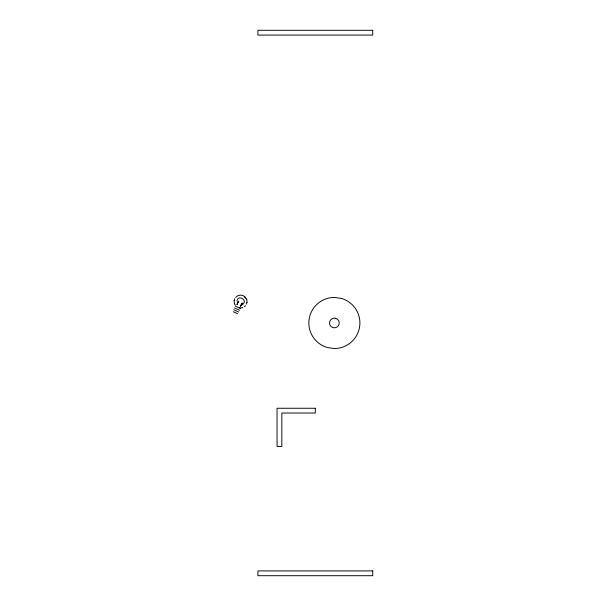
<?xml version="1.0" encoding="UTF-8"?>
<svg xmlns="http://www.w3.org/2000/svg" width="606" height="606" viewBox="0 0 606 606"><rect width="100%" height="100%" fill="white"/><g stroke="black" fill="none" stroke-linecap="round" stroke-linejoin="round"><path stroke-width="0.91" d="M234.052 300.387L234.378 303.788M247.074 302.591L246.756 299.19M242.165 304.651L242.12 303.856M236.923 300.871C238.272 294.122 248.195 300.349 242.703 304.5M242.165 304.651L241.589 305.015M237.757 301.856L237.226 303.015M235.378 306.159L240.423 308.462M234.552 307.954L239.597 310.264M233.727 309.757L238.772 312.067M233.265 311.726L237.582 313.703M244.354 296.91A5.939 5.939 0 0 1 245.407 298.046M246.877 302.553A6.408 6.408 0 0 1 246.392 304.151M245.498 305.568A6.408 6.408 0 0 1 244.279 306.712M242.794 307.492A6.408 6.408 0 0 1 239.499 307.803M235.348 305.197A6.408 6.408 0 0 1 234.56 303.72M234.249 300.417A6.408 6.408 0 0 1 234.742 298.819M235.628 297.402A6.408 6.408 0 0 1 246.566 299.258M238.31 301.705L236.938 304.689L238.741 301.182L238.31 301.705M241.877 303.326L240.506 306.325L241.877 303.341L242.582 303.151L241.877 303.326M372.735 30.3L257.914 30.3L257.914 35.087L372.735 35.087L372.735 30.3M315.325 408.255L277.056 408.255L277.056 446.524L281.835 446.524L281.835 413.034L315.325 413.034L315.325 408.255M372.735 570.913L257.914 570.913L257.914 575.7L372.735 575.7L372.735 570.913M341.39 298.432L334.8 297.455A25.528 25.528 0 0 0 327.361 347.526L333.951 348.503A25.528 25.528 0 0 0 341.39 298.432M335.716 318.301L334.459 318.12A4.863 4.863 0 0 0 329.937 324.96A4.863 4.863 0 0 0 338.05 326.164A4.863 4.863 0 0 0 335.716 318.301"/></g></svg>
